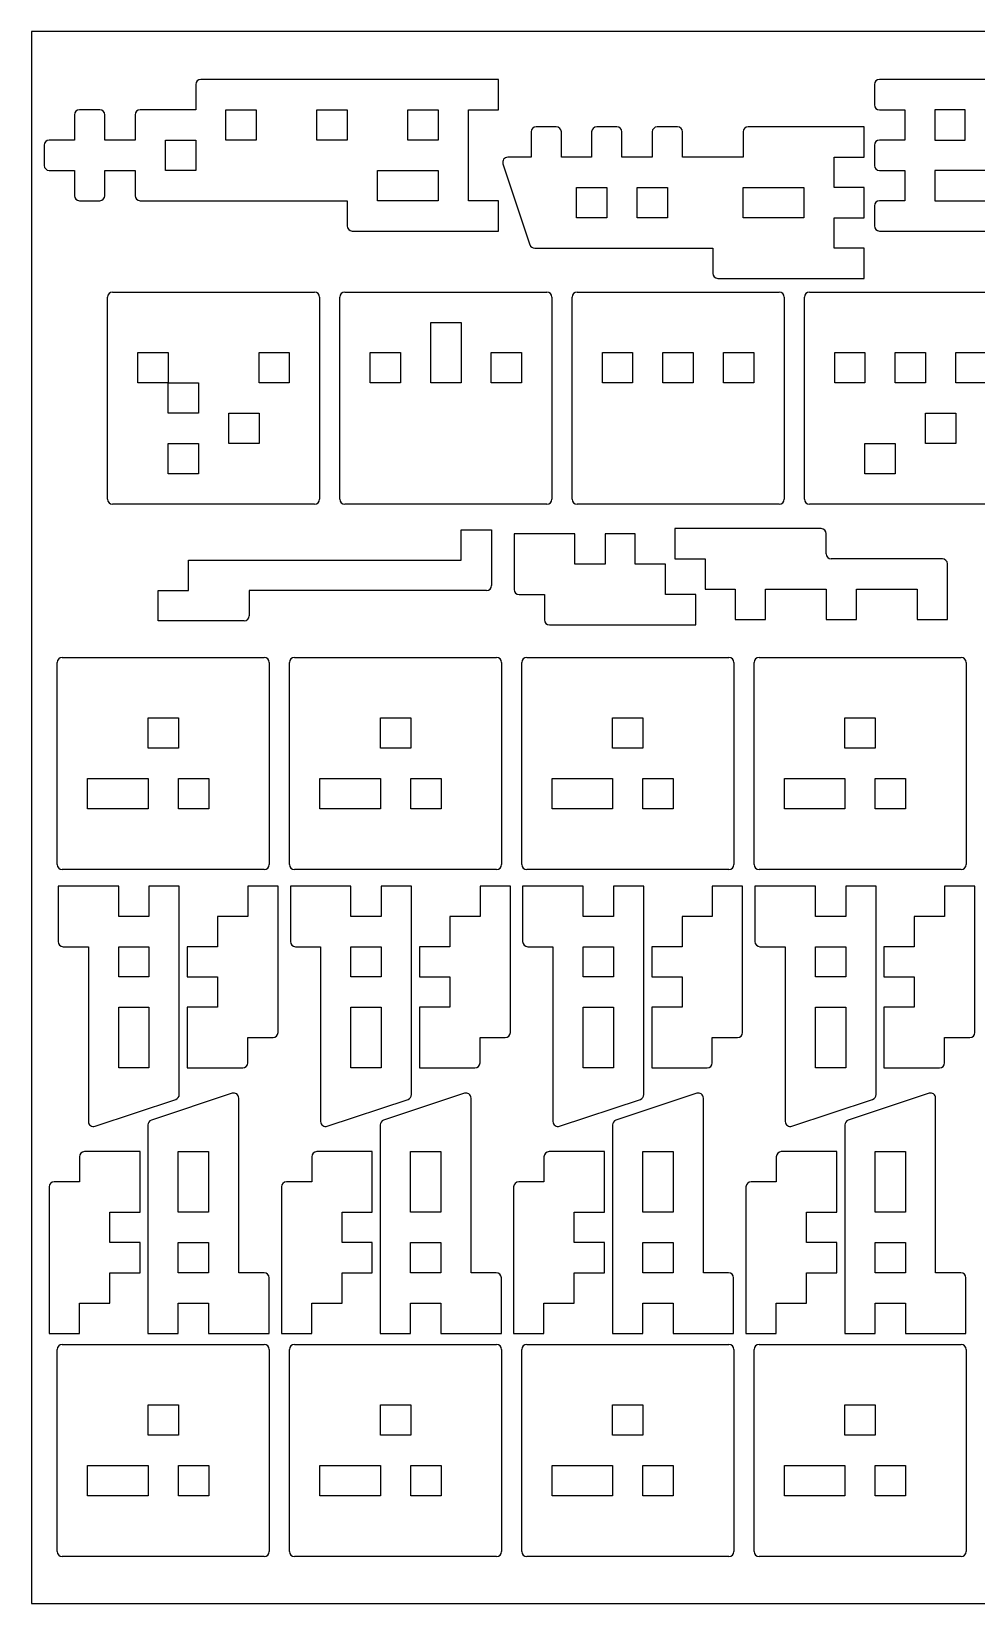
# Model space of a CAD drawing. Extents: x 0 to 610, y 0 to 305.
# Drawn here: x 0 to 183.3, y 0 to 304.8 of the extents above; entities that cross this region are included whole.
import ezdxf

# ---------------------------------------------------------------- set-up
doc = ezdxf.new("R2010")
doc.units = 0
doc.header["$MEASUREMENT"] = 0
doc.layers.add('FILLET', color=192, linetype='CONTINUOUS')
doc.layers.add('LAYER_04', color=98, linetype='CONTINUOUS')

msp = doc.modelspace()

# ---------------------------------------------------------------- linework, layer by layer
at = {"layer": 'FILLET'}
for p, q in [((31.86, 294.5), (31.86, 289.6)), ((90.61, 295.48), (32.84, 295.48)), ((90.61, 289.6), (90.61, 295.48)), ((163.48, 294.5), (163.48, 290.58)), ((222.24, 295.48), (164.46, 295.48)), ((13.25, 289.6), (9.33, 289.6)), ((31.86, 289.6), (21.09, 289.6)), ((37.73, 289.6), (43.61, 289.6)), ((37.73, 283.73), (37.73, 289.6)), ((43.61, 289.6), (43.61, 283.73)), ((55.36, 289.6), (61.24, 289.6)), ((55.36, 283.73), (55.36, 289.6)), ((61.24, 289.6), (61.24, 283.73)), ((72.99, 289.6), (78.86, 289.6)), ((72.99, 283.73), (72.99, 289.6)), ((78.86, 289.6), (78.86, 283.73)), ((84.74, 283.73), (84.74, 289.6)), ((84.74, 289.6), (90.61, 289.6)), ((164.46, 289.6), (169.36, 289.6)), ((169.36, 289.6), (169.36, 283.73)), ((181.11, 289.6), (175.23, 289.6)), ((175.23, 289.6), (175.23, 283.73)), ((181.11, 283.73), (181.11, 289.6)), ((8.36, 288.62), (8.36, 283.73)), ((14.23, 283.73), (14.23, 288.62)), ((20.11, 288.62), (20.11, 283.73)), ((8.36, 283.73), (3.46, 283.73)), ((20.11, 283.73), (14.23, 283.73)), ((25.98, 283.73), (31.86, 283.73)), ((25.98, 277.85), (25.98, 283.73)), ((31.86, 283.73), (31.86, 277.85)), ((43.61, 283.73), (37.73, 283.73)), ((61.24, 283.73), (55.36, 283.73)), ((78.86, 283.73), (72.99, 283.73)), ((84.74, 277.85), (84.74, 283.73)), ((96.89, 285.32), (96.89, 280.42)), ((101.79, 286.3), (97.87, 286.3)), ((102.77, 280.42), (102.77, 285.32)), ((108.64, 285.32), (108.64, 280.42)), ((113.54, 286.3), (109.62, 286.3)), ((114.52, 280.42), (114.52, 285.32)), ((120.39, 285.32), (120.39, 280.42)), ((125.29, 286.3), (121.37, 286.3)), ((126.27, 280.42), (126.27, 285.32)), ((138.02, 285.32), (138.02, 280.42)), ((161.52, 286.3), (139, 286.3)), ((161.52, 280.42), (161.52, 286.3)), ((169.36, 283.73), (164.46, 283.73)), ((175.23, 283.73), (181.11, 283.73)), ((2.48, 282.75), (2.48, 278.83)), ((96.89, 280.42), (92.37, 280.42)), ((108.64, 280.42), (102.77, 280.42)), ((120.39, 280.42), (114.52, 280.42)), ((138.02, 280.42), (126.27, 280.42)), ((155.65, 274.55), (155.65, 280.42)), ((155.65, 280.42), (161.52, 280.42)), ((163.48, 282.75), (163.48, 278.83)), ((3.46, 277.85), (8.36, 277.85)), ((8.36, 277.85), (8.36, 272.96)), ((14.23, 272.96), (14.23, 277.85)), ((14.23, 277.85), (20.11, 277.85)), ((20.11, 277.85), (20.11, 272.96)), ((31.86, 277.85), (25.98, 277.85)), ((67.11, 277.85), (78.86, 277.85)), ((67.11, 271.98), (67.11, 277.85)), ((78.86, 277.85), (78.86, 271.98)), ((84.74, 271.98), (84.74, 277.85)), ((91.44, 279.13), (96.67, 263.46)), ((164.46, 277.85), (169.36, 277.85)), ((169.36, 277.85), (169.36, 271.98)), ((186.98, 277.85), (175.23, 277.85)), ((175.23, 277.85), (175.23, 271.98)), ((105.7, 274.55), (111.58, 274.55)), ((105.7, 268.67), (105.7, 274.55)), ((111.58, 274.55), (111.58, 268.67)), ((117.45, 274.55), (123.33, 274.55)), ((117.45, 268.67), (117.45, 274.55)), ((123.33, 274.55), (123.33, 268.67)), ((138.02, 274.55), (149.77, 274.55)), ((138.02, 268.67), (138.02, 274.55)), ((149.77, 274.55), (149.77, 268.67)), ((161.52, 274.55), (155.65, 274.55)), ((161.52, 268.67), (161.52, 274.55)), ((9.33, 271.98), (13.25, 271.98)), ((21.09, 271.98), (61.24, 271.98)), ((61.24, 271.98), (61.24, 267.08)), ((78.86, 271.98), (67.11, 271.98)), ((90.61, 271.98), (84.74, 271.98)), ((90.61, 266.1), (90.61, 271.98)), ((169.36, 271.98), (164.46, 271.98)), ((175.23, 271.98), (186.98, 271.98)), ((111.58, 268.67), (105.7, 268.67)), ((123.33, 268.67), (117.45, 268.67)), ((149.77, 268.67), (138.02, 268.67)), ((155.65, 262.8), (155.65, 268.67)), ((155.65, 268.67), (161.52, 268.67)), ((163.48, 271), (163.48, 267.08)), ((62.22, 266.1), (90.61, 266.1)), ((164.46, 266.1), (222.24, 266.1)), ((97.6, 262.8), (132.14, 262.8)), ((132.14, 262.8), (132.14, 257.9)), ((161.52, 262.8), (155.65, 262.8)), ((161.52, 256.92), (161.52, 262.8)), ((133.12, 256.92), (161.52, 256.92)), ((14.76, 214.13), (14.76, 253.3)), ((15.74, 254.28), (54.91, 254.28)), ((55.89, 253.3), (55.89, 214.13)), ((59.81, 214.13), (59.81, 253.3)), ((60.79, 254.28), (99.96, 254.28)), ((100.94, 253.3), (100.94, 214.13)), ((104.85, 214.13), (104.85, 253.3)), ((105.83, 254.28), (145, 254.28)), ((145.98, 253.3), (145.98, 214.13)), ((149.9, 214.13), (149.9, 253.3)), ((150.88, 254.28), (190.05, 254.28)), ((77.43, 236.65), (77.43, 248.4)), ((77.43, 248.4), (83.31, 248.4)), ((83.31, 248.4), (83.31, 236.65)), ((20.64, 236.65), (20.64, 242.53)), ((20.64, 242.53), (26.51, 242.53)), ((26.51, 242.53), (26.51, 236.65)), ((44.14, 236.65), (44.14, 242.53)), ((44.14, 242.53), (50.01, 242.53)), ((50.01, 242.53), (50.01, 236.65)), ((65.68, 236.65), (65.68, 242.53)), ((65.68, 242.53), (71.56, 242.53)), ((71.56, 242.53), (71.56, 236.65)), ((89.19, 236.65), (89.19, 242.53)), ((89.19, 242.53), (95.06, 242.53)), ((95.06, 242.53), (95.06, 236.65)), ((110.73, 236.65), (110.73, 242.53)), ((110.73, 242.53), (116.6, 242.53)), ((116.6, 242.53), (116.6, 236.65)), ((122.48, 236.65), (122.48, 242.53)), ((122.48, 242.53), (128.36, 242.53)), ((128.36, 242.53), (128.36, 236.65)), ((134.23, 236.65), (134.23, 242.53)), ((134.23, 242.53), (140.11, 242.53)), ((140.11, 242.53), (140.11, 236.65)), ((155.78, 236.65), (155.78, 242.53)), ((155.78, 242.53), (161.65, 242.53)), ((161.65, 242.53), (161.65, 236.65)), ((167.53, 236.65), (167.53, 242.53)), ((167.53, 242.53), (173.4, 242.53)), ((173.4, 242.53), (173.4, 236.65)), ((179.28, 236.65), (179.28, 242.53)), ((179.28, 242.53), (185.15, 242.53)), ((26.51, 236.65), (20.64, 236.65)), ((26.51, 230.77), (26.51, 236.65)), ((26.51, 236.65), (32.39, 236.65)), ((32.39, 236.65), (32.39, 230.77)), ((50.01, 236.65), (44.14, 236.65)), ((71.56, 236.65), (65.68, 236.65)), ((83.31, 236.65), (77.43, 236.65)), ((95.06, 236.65), (89.19, 236.65)), ((116.6, 236.65), (110.73, 236.65)), ((128.36, 236.65), (122.48, 236.65)), ((140.11, 236.65), (134.23, 236.65)), ((161.65, 236.65), (155.78, 236.65)), ((173.4, 236.65), (167.53, 236.65)), ((185.15, 236.65), (179.28, 236.65)), ((32.39, 230.77), (26.51, 230.77)), ((38.26, 224.9), (38.26, 230.77)), ((38.26, 230.77), (44.14, 230.77)), ((44.14, 230.77), (44.14, 224.9)), ((173.4, 224.9), (173.4, 230.77)), ((173.4, 230.77), (179.28, 230.77)), ((179.28, 230.77), (179.28, 224.9)), ((26.51, 219.02), (26.51, 224.9)), ((26.51, 224.9), (32.39, 224.9)), ((32.39, 224.9), (32.39, 219.02)), ((44.14, 224.9), (38.26, 224.9)), ((161.65, 219.02), (161.65, 224.9)), ((161.65, 224.9), (167.53, 224.9)), ((167.53, 224.9), (167.53, 219.02)), ((179.28, 224.9), (173.4, 224.9)), ((32.39, 219.02), (26.51, 219.02)), ((167.53, 219.02), (161.65, 219.02)), ((54.91, 213.15), (15.74, 213.15)), ((99.96, 213.15), (60.79, 213.15)), ((145, 213.15), (105.83, 213.15)), ((190.05, 213.15), (150.88, 213.15)), ((83.36, 202.29), (83.36, 208.17)), ((83.36, 208.17), (89.24, 208.17)), ((89.24, 208.17), (89.24, 197.39)), ((99.49, 207.37), (93.61, 207.37)), ((93.61, 207.37), (93.61, 196.6)), ((105.36, 207.37), (99.49, 207.37)), ((105.36, 201.5), (105.36, 207.37)), ((117.11, 207.37), (111.24, 207.37)), ((111.24, 207.37), (111.24, 201.5)), ((117.11, 201.5), (117.11, 207.37)), ((153.16, 208.41), (124.76, 208.41)), ((124.76, 208.41), (124.76, 202.53)), ((154.14, 203.51), (154.14, 207.43)), ((30.48, 196.42), (30.48, 202.29)), ((30.48, 202.29), (83.36, 202.29)), ((111.24, 201.5), (105.36, 201.5)), ((122.99, 201.5), (117.11, 201.5)), ((122.99, 195.62), (122.99, 201.5)), ((124.76, 202.53), (130.63, 202.53)), ((130.63, 202.53), (130.63, 196.66)), ((176.66, 202.53), (155.11, 202.53)), ((177.64, 196.66), (177.64, 201.56)), ((24.6, 190.54), (24.6, 196.42)), ((24.6, 196.42), (30.48, 196.42)), ((42.23, 196.42), (42.23, 191.52)), ((88.26, 196.42), (42.23, 196.42)), ((94.59, 195.62), (99.49, 195.62)), ((99.49, 195.62), (99.49, 190.72)), ((128.87, 195.62), (122.99, 195.62)), ((128.87, 189.74), (128.87, 195.62)), ((130.63, 196.66), (136.51, 196.66)), ((136.51, 196.66), (136.51, 190.78)), ((142.38, 190.78), (142.38, 196.66)), ((142.38, 196.66), (154.14, 196.66)), ((154.14, 196.66), (154.14, 190.78)), ((160.01, 190.78), (160.01, 196.66)), ((160.01, 196.66), (171.76, 196.66)), ((171.76, 196.66), (171.76, 190.78)), ((177.64, 190.78), (177.64, 196.66)), ((41.25, 190.54), (24.6, 190.54)), ((100.47, 189.74), (128.87, 189.74)), ((136.51, 190.78), (142.38, 190.78)), ((154.14, 190.78), (160.01, 190.78)), ((171.76, 190.78), (177.64, 190.78)), ((5.98, 183.45), (45.15, 183.45)), ((51.03, 183.45), (90.2, 183.45)), ((96.08, 183.45), (135.25, 183.45)), ((141.12, 183.45), (180.29, 183.45)), ((5, 143.3), (5, 182.47)), ((46.13, 182.47), (46.13, 143.3)), ((50.05, 143.3), (50.05, 182.47)), ((91.18, 182.47), (91.18, 143.3)), ((95.1, 143.3), (95.1, 182.47)), ((136.23, 182.47), (136.23, 143.3)), ((140.14, 143.3), (140.14, 182.47)), ((181.27, 182.47), (181.27, 143.3)), ((22.63, 165.83), (22.63, 171.7)), ((22.63, 171.7), (28.5, 171.7)), ((28.5, 171.7), (28.5, 165.83)), ((67.68, 165.83), (67.68, 171.7)), ((67.68, 171.7), (73.55, 171.7)), ((73.55, 171.7), (73.55, 165.83)), ((112.72, 165.83), (112.72, 171.7)), ((112.72, 171.7), (118.6, 171.7)), ((118.6, 171.7), (118.6, 165.83)), ((157.77, 165.83), (157.77, 171.7)), ((157.77, 171.7), (163.65, 171.7)), ((163.65, 171.7), (163.65, 165.83)), ((28.5, 165.83), (22.63, 165.83)), ((73.55, 165.83), (67.68, 165.83)), ((118.6, 165.83), (112.72, 165.83)), ((163.65, 165.83), (157.77, 165.83)), ((10.88, 154.08), (10.88, 159.95)), ((10.88, 159.95), (22.63, 159.95)), ((22.63, 159.95), (22.63, 154.08)), ((28.5, 154.08), (28.5, 159.95)), ((28.5, 159.95), (34.38, 159.95)), ((34.38, 159.95), (34.38, 154.08)), ((55.92, 154.08), (55.92, 159.95)), ((55.92, 159.95), (67.68, 159.95)), ((67.68, 159.95), (67.68, 154.08)), ((73.55, 154.08), (73.55, 159.95)), ((73.55, 159.95), (79.43, 159.95)), ((79.43, 159.95), (79.43, 154.08)), ((100.97, 154.08), (100.97, 159.95)), ((100.97, 159.95), (112.72, 159.95)), ((112.72, 159.95), (112.72, 154.08)), ((118.6, 154.08), (118.6, 159.95)), ((118.6, 159.95), (124.47, 159.95)), ((124.47, 159.95), (124.47, 154.08)), ((146.02, 154.08), (146.02, 159.95)), ((146.02, 159.95), (157.77, 159.95)), ((157.77, 159.95), (157.77, 154.08)), ((163.65, 154.08), (163.65, 159.95)), ((163.65, 159.95), (169.52, 159.95)), ((169.52, 159.95), (169.52, 154.08)), ((22.63, 154.08), (10.88, 154.08)), ((34.38, 154.08), (28.5, 154.08)), ((67.68, 154.08), (55.92, 154.08)), ((79.43, 154.08), (73.55, 154.08)), ((112.72, 154.08), (100.97, 154.08)), ((124.47, 154.08), (118.6, 154.08)), ((157.77, 154.08), (146.02, 154.08)), ((169.52, 154.08), (163.65, 154.08)), ((45.15, 142.32), (5.98, 142.32)), ((90.2, 142.32), (51.03, 142.32)), ((135.25, 142.32), (96.08, 142.32)), ((180.29, 142.32), (141.12, 142.32)), ((16.92, 139.11), (5.17, 139.11)), ((5.17, 139.11), (5.17, 128.33)), ((16.92, 133.23), (16.92, 139.11)), ((28.67, 139.11), (22.8, 139.11)), ((22.8, 139.11), (22.8, 133.23)), ((28.67, 98.68), (28.67, 139.11)), ((47.83, 139.11), (41.95, 139.11)), ((41.95, 139.11), (41.95, 133.23)), ((47.83, 110.71), (47.83, 139.11)), ((61.97, 139.11), (50.22, 139.11)), ((50.22, 139.11), (50.22, 128.33)), ((61.97, 133.23), (61.97, 139.11)), ((73.72, 139.11), (67.84, 139.11)), ((67.84, 139.11), (67.84, 133.23)), ((73.72, 98.68), (73.72, 139.11)), ((92.88, 139.11), (87, 139.11)), ((87, 139.11), (87, 133.23)), ((92.88, 110.71), (92.88, 139.11)), ((107.02, 139.11), (95.26, 139.11)), ((95.26, 139.11), (95.26, 128.33)), ((107.02, 133.23), (107.02, 139.11)), ((118.77, 139.11), (112.89, 139.11)), ((112.89, 139.11), (112.89, 133.23)), ((118.77, 98.68), (118.77, 139.11)), ((137.92, 139.11), (132.05, 139.11)), ((132.05, 139.11), (132.05, 133.23)), ((137.92, 110.71), (137.92, 139.11)), ((152.06, 139.11), (140.31, 139.11)), ((140.31, 139.11), (140.31, 128.33)), ((152.06, 133.23), (152.06, 139.11)), ((163.81, 139.11), (157.94, 139.11)), ((157.94, 139.11), (157.94, 133.23)), ((163.81, 98.68), (163.81, 139.11)), ((182.97, 139.11), (177.09, 139.11)), ((177.09, 139.11), (177.09, 133.23)), ((182.97, 110.71), (182.97, 139.11)), ((22.8, 133.23), (16.92, 133.23)), ((41.95, 133.23), (36.08, 133.23)), ((36.08, 133.23), (36.08, 127.35)), ((67.84, 133.23), (61.97, 133.23)), ((87, 133.23), (81.12, 133.23)), ((81.12, 133.23), (81.12, 127.35)), ((112.89, 133.23), (107.02, 133.23)), ((132.05, 133.23), (126.17, 133.23)), ((126.17, 133.23), (126.17, 127.35)), ((157.94, 133.23), (152.06, 133.23)), ((177.09, 133.23), (171.22, 133.23)), ((171.22, 133.23), (171.22, 127.35)), ((6.15, 127.35), (11.05, 127.35)), ((11.05, 127.35), (11.05, 93.46)), ((16.92, 121.48), (16.92, 127.35)), ((16.92, 127.35), (22.8, 127.35)), ((22.8, 127.35), (22.8, 121.48)), ((36.08, 127.35), (30.2, 127.35)), ((30.2, 127.35), (30.2, 121.48)), ((51.2, 127.35), (56.09, 127.35)), ((56.09, 127.35), (56.09, 93.46)), ((61.97, 121.48), (61.97, 127.35)), ((61.97, 127.35), (67.84, 127.35)), ((67.84, 127.35), (67.84, 121.48)), ((81.12, 127.35), (75.25, 127.35)), ((75.25, 127.35), (75.25, 121.48)), ((96.24, 127.35), (101.14, 127.35)), ((101.14, 127.35), (101.14, 93.46)), ((107.02, 121.48), (107.02, 127.35)), ((107.02, 127.35), (112.89, 127.35)), ((112.89, 127.35), (112.89, 121.48)), ((126.17, 127.35), (120.3, 127.35)), ((120.3, 127.35), (120.3, 121.48)), ((141.29, 127.35), (146.19, 127.35)), ((146.19, 127.35), (146.19, 93.46)), ((152.06, 121.48), (152.06, 127.35)), ((152.06, 127.35), (157.94, 127.35)), ((157.94, 127.35), (157.94, 121.48)), ((171.22, 127.35), (165.34, 127.35)), ((165.34, 127.35), (165.34, 121.48)), ((22.8, 121.48), (16.92, 121.48)), ((30.2, 121.48), (36.08, 121.48)), ((36.08, 121.48), (36.08, 115.6)), ((67.84, 121.48), (61.97, 121.48)), ((75.25, 121.48), (81.12, 121.48)), ((81.12, 121.48), (81.12, 115.6)), ((112.89, 121.48), (107.02, 121.48)), ((120.3, 121.48), (126.17, 121.48)), ((126.17, 121.48), (126.17, 115.6)), ((157.94, 121.48), (152.06, 121.48)), ((165.34, 121.48), (171.22, 121.48)), ((171.22, 121.48), (171.22, 115.6)), ((16.92, 103.85), (16.92, 115.6)), ((16.92, 115.6), (22.8, 115.6)), ((22.8, 115.6), (22.8, 103.85)), ((36.08, 115.6), (30.2, 115.6)), ((30.2, 115.6), (30.2, 103.85)), ((61.97, 103.85), (61.97, 115.6)), ((61.97, 115.6), (67.84, 115.6)), ((67.84, 115.6), (67.84, 103.85)), ((81.12, 115.6), (75.25, 115.6)), ((75.25, 115.6), (75.25, 103.85)), ((107.02, 103.85), (107.02, 115.6)), ((107.02, 115.6), (112.89, 115.6)), ((112.89, 115.6), (112.89, 103.85)), ((126.17, 115.6), (120.3, 115.6)), ((120.3, 115.6), (120.3, 103.85)), ((152.06, 103.85), (152.06, 115.6)), ((152.06, 115.6), (157.94, 115.6)), ((157.94, 115.6), (157.94, 103.85)), ((171.22, 115.6), (165.34, 115.6)), ((165.34, 115.6), (165.34, 103.85)), ((41.95, 104.83), (41.95, 109.73)), ((41.95, 109.73), (46.85, 109.73)), ((87, 104.83), (87, 109.73)), ((87, 109.73), (91.9, 109.73)), ((132.05, 104.83), (132.05, 109.73)), ((132.05, 109.73), (136.94, 109.73)), ((177.09, 104.83), (177.09, 109.73)), ((177.09, 109.73), (181.99, 109.73)), ((22.8, 103.85), (16.92, 103.85)), ((30.2, 103.85), (40.97, 103.85)), ((67.84, 103.85), (61.97, 103.85)), ((75.25, 103.85), (86.02, 103.85)), ((112.89, 103.85), (107.02, 103.85)), ((120.3, 103.85), (131.07, 103.85)), ((157.94, 103.85), (152.06, 103.85)), ((165.34, 103.85), (176.12, 103.85)), ((12.33, 92.53), (28, 97.75)), ((38.93, 98.94), (23.26, 93.72)), ((40.21, 64.12), (40.21, 98.01)), ((57.38, 92.53), (73.05, 97.75)), ((83.97, 98.94), (68.3, 93.72)), ((85.26, 64.12), (85.26, 98.01)), ((102.43, 92.53), (118.1, 97.75)), ((129.02, 98.94), (113.35, 93.72)), ((130.31, 64.12), (130.31, 98.01)), ((147.48, 92.53), (163.14, 97.75)), ((174.07, 98.94), (158.4, 93.72)), ((175.36, 64.12), (175.36, 98.01)), ((22.59, 92.79), (22.59, 52.37)), ((67.63, 92.79), (67.63, 52.37)), ((112.68, 92.79), (112.68, 52.37)), ((157.73, 92.79), (157.73, 52.37)), ((9.31, 86.64), (9.31, 81.75)), ((21.06, 87.62), (10.29, 87.62)), ((21.06, 75.87), (21.06, 87.62)), ((28.46, 75.87), (28.46, 87.62)), ((28.46, 87.62), (34.34, 87.62)), ((34.34, 87.62), (34.34, 75.87)), ((54.35, 86.64), (54.35, 81.75)), ((66.11, 87.62), (55.33, 87.62)), ((66.11, 75.87), (66.11, 87.62)), ((73.51, 75.87), (73.51, 87.62)), ((73.51, 87.62), (79.39, 87.62)), ((79.39, 87.62), (79.39, 75.87)), ((99.4, 86.64), (99.4, 81.75)), ((111.15, 87.62), (100.38, 87.62)), ((111.15, 75.87), (111.15, 87.62)), ((118.56, 75.87), (118.56, 87.62)), ((118.56, 87.62), (124.43, 87.62)), ((124.43, 87.62), (124.43, 75.87)), ((144.45, 86.64), (144.45, 81.75)), ((156.2, 87.62), (145.43, 87.62)), ((156.2, 75.87), (156.2, 87.62)), ((163.6, 75.87), (163.6, 87.62)), ((163.6, 87.62), (169.48, 87.62)), ((169.48, 87.62), (169.48, 75.87)), ((3.43, 80.77), (3.43, 52.37)), ((9.31, 81.75), (4.41, 81.75)), ((48.48, 80.77), (48.48, 52.37)), ((54.35, 81.75), (49.46, 81.75)), ((93.52, 80.77), (93.52, 52.37)), ((99.4, 81.75), (94.5, 81.75)), ((138.57, 80.77), (138.57, 52.37)), ((144.45, 81.75), (139.55, 81.75)), ((15.18, 69.99), (15.18, 75.87)), ((15.18, 75.87), (21.06, 75.87)), ((34.34, 75.87), (28.46, 75.87)), ((60.23, 69.99), (60.23, 75.87)), ((60.23, 75.87), (66.11, 75.87)), ((79.39, 75.87), (73.51, 75.87)), ((105.28, 69.99), (105.28, 75.87)), ((105.28, 75.87), (111.15, 75.87)), ((124.43, 75.87), (118.56, 75.87)), ((150.32, 69.99), (150.32, 75.87)), ((150.32, 75.87), (156.2, 75.87)), ((169.48, 75.87), (163.6, 75.87)), ((21.06, 69.99), (15.18, 69.99)), ((21.06, 64.12), (21.06, 69.99)), ((28.46, 64.12), (28.46, 69.99)), ((28.46, 69.99), (34.34, 69.99)), ((34.34, 69.99), (34.34, 64.12)), ((66.11, 69.99), (60.23, 69.99)), ((66.11, 64.12), (66.11, 69.99)), ((73.51, 64.12), (73.51, 69.99)), ((73.51, 69.99), (79.39, 69.99)), ((79.39, 69.99), (79.39, 64.12)), ((111.15, 69.99), (105.28, 69.99)), ((111.15, 64.12), (111.15, 69.99)), ((118.56, 64.12), (118.56, 69.99)), ((118.56, 69.99), (124.43, 69.99)), ((124.43, 69.99), (124.43, 64.12)), ((156.2, 69.99), (150.32, 69.99)), ((156.2, 64.12), (156.2, 69.99)), ((163.6, 64.12), (163.6, 69.99)), ((163.6, 69.99), (169.48, 69.99)), ((169.48, 69.99), (169.48, 64.12)), ((15.18, 58.24), (15.18, 64.12)), ((15.18, 64.12), (21.06, 64.12)), ((34.34, 64.12), (28.46, 64.12)), ((45.11, 64.12), (40.21, 64.12)), ((60.23, 58.24), (60.23, 64.12)), ((60.23, 64.12), (66.11, 64.12)), ((79.39, 64.12), (73.51, 64.12)), ((90.16, 64.12), (85.26, 64.12)), ((105.28, 58.24), (105.28, 64.12)), ((105.28, 64.12), (111.15, 64.12)), ((124.43, 64.12), (118.56, 64.12)), ((135.2, 64.12), (130.31, 64.12)), ((150.32, 58.24), (150.32, 64.12)), ((150.32, 64.12), (156.2, 64.12)), ((169.48, 64.12), (163.6, 64.12)), ((180.25, 64.12), (175.36, 64.12)), ((46.09, 52.37), (46.09, 63.14)), ((91.14, 52.37), (91.14, 63.14)), ((136.18, 52.37), (136.18, 63.14)), ((181.23, 52.37), (181.23, 63.14)), ((9.31, 52.37), (9.31, 58.24)), ((9.31, 58.24), (15.18, 58.24)), ((28.46, 52.37), (28.46, 58.24)), ((28.46, 58.24), (34.34, 58.24)), ((34.34, 58.24), (34.34, 52.37)), ((54.35, 52.37), (54.35, 58.24)), ((54.35, 58.24), (60.23, 58.24)), ((73.51, 52.37), (73.51, 58.24)), ((73.51, 58.24), (79.39, 58.24)), ((79.39, 58.24), (79.39, 52.37)), ((99.4, 52.37), (99.4, 58.24)), ((99.4, 58.24), (105.28, 58.24)), ((118.56, 52.37), (118.56, 58.24)), ((118.56, 58.24), (124.43, 58.24)), ((124.43, 58.24), (124.43, 52.37)), ((144.45, 52.37), (144.45, 58.24)), ((144.45, 58.24), (150.32, 58.24)), ((163.6, 52.37), (163.6, 58.24)), ((163.6, 58.24), (169.48, 58.24)), ((169.48, 58.24), (169.48, 52.37)), ((3.43, 52.37), (9.31, 52.37)), ((22.59, 52.37), (28.46, 52.37)), ((34.34, 52.37), (46.09, 52.37)), ((48.48, 52.37), (54.35, 52.37)), ((67.63, 52.37), (73.51, 52.37)), ((79.39, 52.37), (91.14, 52.37)), ((93.52, 52.37), (99.4, 52.37)), ((112.68, 52.37), (118.56, 52.37)), ((124.43, 52.37), (136.18, 52.37)), ((138.57, 52.37), (144.45, 52.37)), ((157.73, 52.37), (163.6, 52.37)), ((169.48, 52.37), (181.23, 52.37)), ((5, 10.1), (5, 49.27)), ((5.98, 50.25), (45.15, 50.25)), ((46.13, 49.27), (46.13, 10.1)), ((50.05, 10.1), (50.05, 49.27)), ((51.03, 50.25), (90.2, 50.25)), ((91.18, 49.27), (91.18, 10.1)), ((95.1, 10.1), (95.1, 49.27)), ((96.08, 50.25), (135.25, 50.25)), ((136.23, 49.27), (136.23, 10.1)), ((140.14, 10.1), (140.14, 49.27)), ((141.12, 50.25), (180.29, 50.25)), ((181.27, 49.27), (181.27, 10.1)), ((22.63, 32.62), (22.63, 38.5)), ((22.63, 38.5), (28.5, 38.5)), ((28.5, 38.5), (28.5, 32.62)), ((67.68, 32.62), (67.68, 38.5)), ((67.68, 38.5), (73.55, 38.5)), ((73.55, 38.5), (73.55, 32.62)), ((112.72, 32.62), (112.72, 38.5)), ((112.72, 38.5), (118.6, 38.5)), ((118.6, 38.5), (118.6, 32.62)), ((157.77, 32.62), (157.77, 38.5)), ((157.77, 38.5), (163.65, 38.5)), ((163.65, 38.5), (163.65, 32.62)), ((28.5, 32.62), (22.63, 32.62)), ((73.55, 32.62), (67.68, 32.62)), ((118.6, 32.62), (112.72, 32.62)), ((163.65, 32.62), (157.77, 32.62)), ((10.88, 20.87), (10.88, 26.75)), ((10.88, 26.75), (22.63, 26.75)), ((22.63, 26.75), (22.63, 20.87)), ((28.5, 20.87), (28.5, 26.75)), ((28.5, 26.75), (34.38, 26.75)), ((34.38, 26.75), (34.38, 20.87)), ((55.92, 20.87), (55.92, 26.75)), ((55.92, 26.75), (67.68, 26.75)), ((67.68, 26.75), (67.68, 20.87)), ((73.55, 20.87), (73.55, 26.75)), ((73.55, 26.75), (79.43, 26.75)), ((79.43, 26.75), (79.43, 20.87)), ((100.97, 20.87), (100.97, 26.75)), ((100.97, 26.75), (112.72, 26.75)), ((112.72, 26.75), (112.72, 20.87)), ((118.6, 20.87), (118.6, 26.75)), ((118.6, 26.75), (124.47, 26.75)), ((124.47, 26.75), (124.47, 20.87)), ((146.02, 20.87), (146.02, 26.75)), ((146.02, 26.75), (157.77, 26.75)), ((157.77, 26.75), (157.77, 20.87)), ((163.65, 20.87), (163.65, 26.75)), ((163.65, 26.75), (169.52, 26.75)), ((169.52, 26.75), (169.52, 20.87)), ((22.63, 20.87), (10.88, 20.87)), ((34.38, 20.87), (28.5, 20.87)), ((67.68, 20.87), (55.92, 20.87)), ((79.43, 20.87), (73.55, 20.87)), ((112.72, 20.87), (100.97, 20.87)), ((124.47, 20.87), (118.6, 20.87)), ((157.77, 20.87), (146.02, 20.87)), ((169.52, 20.87), (163.65, 20.87)), ((45.15, 9.12), (5.98, 9.12)), ((90.2, 9.12), (51.03, 9.12)), ((135.25, 9.12), (96.08, 9.12)), ((180.29, 9.12), (141.12, 9.12))]:
    msp.add_line(p, q, dxfattribs=at)
for centre, start, end in [((32.84, 294.5), 90, 180), ((164.46, 294.5), 90, 180), ((9.33, 288.62), 90, 180), ((13.25, 288.62), 0, 90), ((21.09, 288.62), 90, 180), ((164.46, 290.58), 180, 270), ((3.46, 282.75), 90, 180), ((97.87, 285.32), 90, 180), ((101.79, 285.32), 0, 90), ((109.62, 285.32), 90, 180), ((113.54, 285.32), 0, 90), ((121.37, 285.32), 90, 180), ((125.29, 285.32), 0, 90), ((139, 285.32), 90, 180), ((164.46, 282.75), 90, 180), ((92.37, 279.44), 90, 198.4349), ((3.46, 278.83), 180, 270), ((164.46, 278.83), 180, 270), ((9.33, 272.96), 180, 270), ((13.25, 272.96), 270, 0), ((21.09, 272.96), 180, 270), ((164.46, 271), 90, 180), ((62.22, 267.08), 180, 270), ((164.46, 267.08), 180, 270), ((97.6, 263.77), 198.4349, 270), ((133.12, 257.9), 180, 270), ((15.74, 253.3), 90, 180), ((54.91, 253.3), 0, 90), ((60.79, 253.3), 90, 180), ((99.96, 253.3), 0, 90), ((105.83, 253.3), 90, 180), ((145, 253.3), 0, 90), ((150.88, 253.3), 90, 180), ((15.74, 214.13), 180, 270), ((54.91, 214.13), 270, 0), ((60.79, 214.13), 180, 270), ((99.96, 214.13), 270, 0), ((105.83, 214.13), 180, 270), ((145, 214.13), 270, 0), ((150.88, 214.13), 180, 270), ((153.16, 207.43), 0, 90), ((155.11, 203.51), 180, 270), ((176.66, 201.56), 360, 90), ((88.26, 197.39), 270, 0), ((94.59, 196.6), 180, 270), ((41.25, 191.52), 270, 0), ((100.47, 190.72), 180, 270), ((5.98, 182.47), 90, 180), ((45.15, 182.47), 0, 90), ((51.03, 182.47), 90, 180), ((90.2, 182.47), 0, 90), ((96.08, 182.47), 90, 180), ((135.25, 182.47), 0, 90), ((141.12, 182.47), 90, 180), ((180.29, 182.47), 0, 90), ((5.98, 143.3), 180, 270), ((45.15, 143.3), 270, 0), ((51.03, 143.3), 180, 270), ((90.2, 143.3), 270, 0), ((96.08, 143.3), 180, 270), ((135.25, 143.3), 270, 0), ((141.12, 143.3), 180, 270), ((180.29, 143.3), 270, 0), ((6.15, 128.33), 180, 270), ((51.2, 128.33), 180, 270), ((96.24, 128.33), 180, 270), ((141.29, 128.33), 180, 270), ((46.85, 110.71), 270, 0), ((91.9, 110.71), 270, 0), ((136.94, 110.71), 270, 0), ((181.99, 110.71), 270, 0), ((40.97, 104.83), 270, 0), ((86.02, 104.83), 270, 0), ((131.07, 104.83), 270, 0), ((176.12, 104.83), 270, 0), ((27.69, 98.68), 288.4349, 0), ((39.23, 98.01), 0, 108.4349), ((72.74, 98.68), 288.4349, 360), ((84.28, 98.01), 0, 108.4349), ((117.79, 98.68), 288.4349, 0), ((129.33, 98.01), 0, 108.4349), ((162.83, 98.68), 288.4349, 360), ((174.38, 98.01), 0, 108.4349), ((12.03, 93.46), 180, 288.4349), ((23.57, 92.79), 108.4349, 180), ((57.07, 93.46), 180, 288.4349), ((68.61, 92.79), 108.4349, 180), ((102.12, 93.46), 180, 288.4349), ((113.66, 92.79), 108.4349, 180), ((147.17, 93.46), 180, 288.4349), ((158.71, 92.79), 108.4349, 180), ((10.29, 86.64), 90, 180), ((55.33, 86.64), 90, 180), ((100.38, 86.64), 90, 180), ((145.43, 86.64), 90, 180), ((4.41, 80.77), 90, 180), ((49.46, 80.77), 90, 180), ((94.5, 80.77), 90, 180), ((139.55, 80.77), 90, 180), ((45.11, 63.14), 360, 90), ((90.16, 63.14), 360, 90), ((135.2, 63.14), 360, 90), ((180.25, 63.14), 360, 90), ((5.98, 49.27), 90, 180), ((45.15, 49.27), 0, 90), ((51.03, 49.27), 90, 180), ((90.2, 49.27), 0, 90), ((96.08, 49.27), 90, 180), ((135.25, 49.27), 0, 90), ((141.12, 49.27), 90, 180), ((180.29, 49.27), 0, 90), ((5.98, 10.1), 180, 270), ((45.15, 10.1), 270, 0), ((51.03, 10.1), 180, 270), ((90.2, 10.1), 270, 0), ((96.08, 10.1), 180, 270), ((135.25, 10.1), 270, 0), ((141.12, 10.1), 180, 270), ((180.29, 10.1), 270, 0)]:
    msp.add_arc(centre, 0.979, start, end, dxfattribs=at)
at = {"layer": 'LAYER_04'}
for p, q in [((609.6, 304.8), (0, 304.8)), ((0, 304.8), (0, 0)), ((0, 0), (609.6, 0))]:
    msp.add_line(p, q, dxfattribs=at)

doc.saveas('drawing.dxf')
